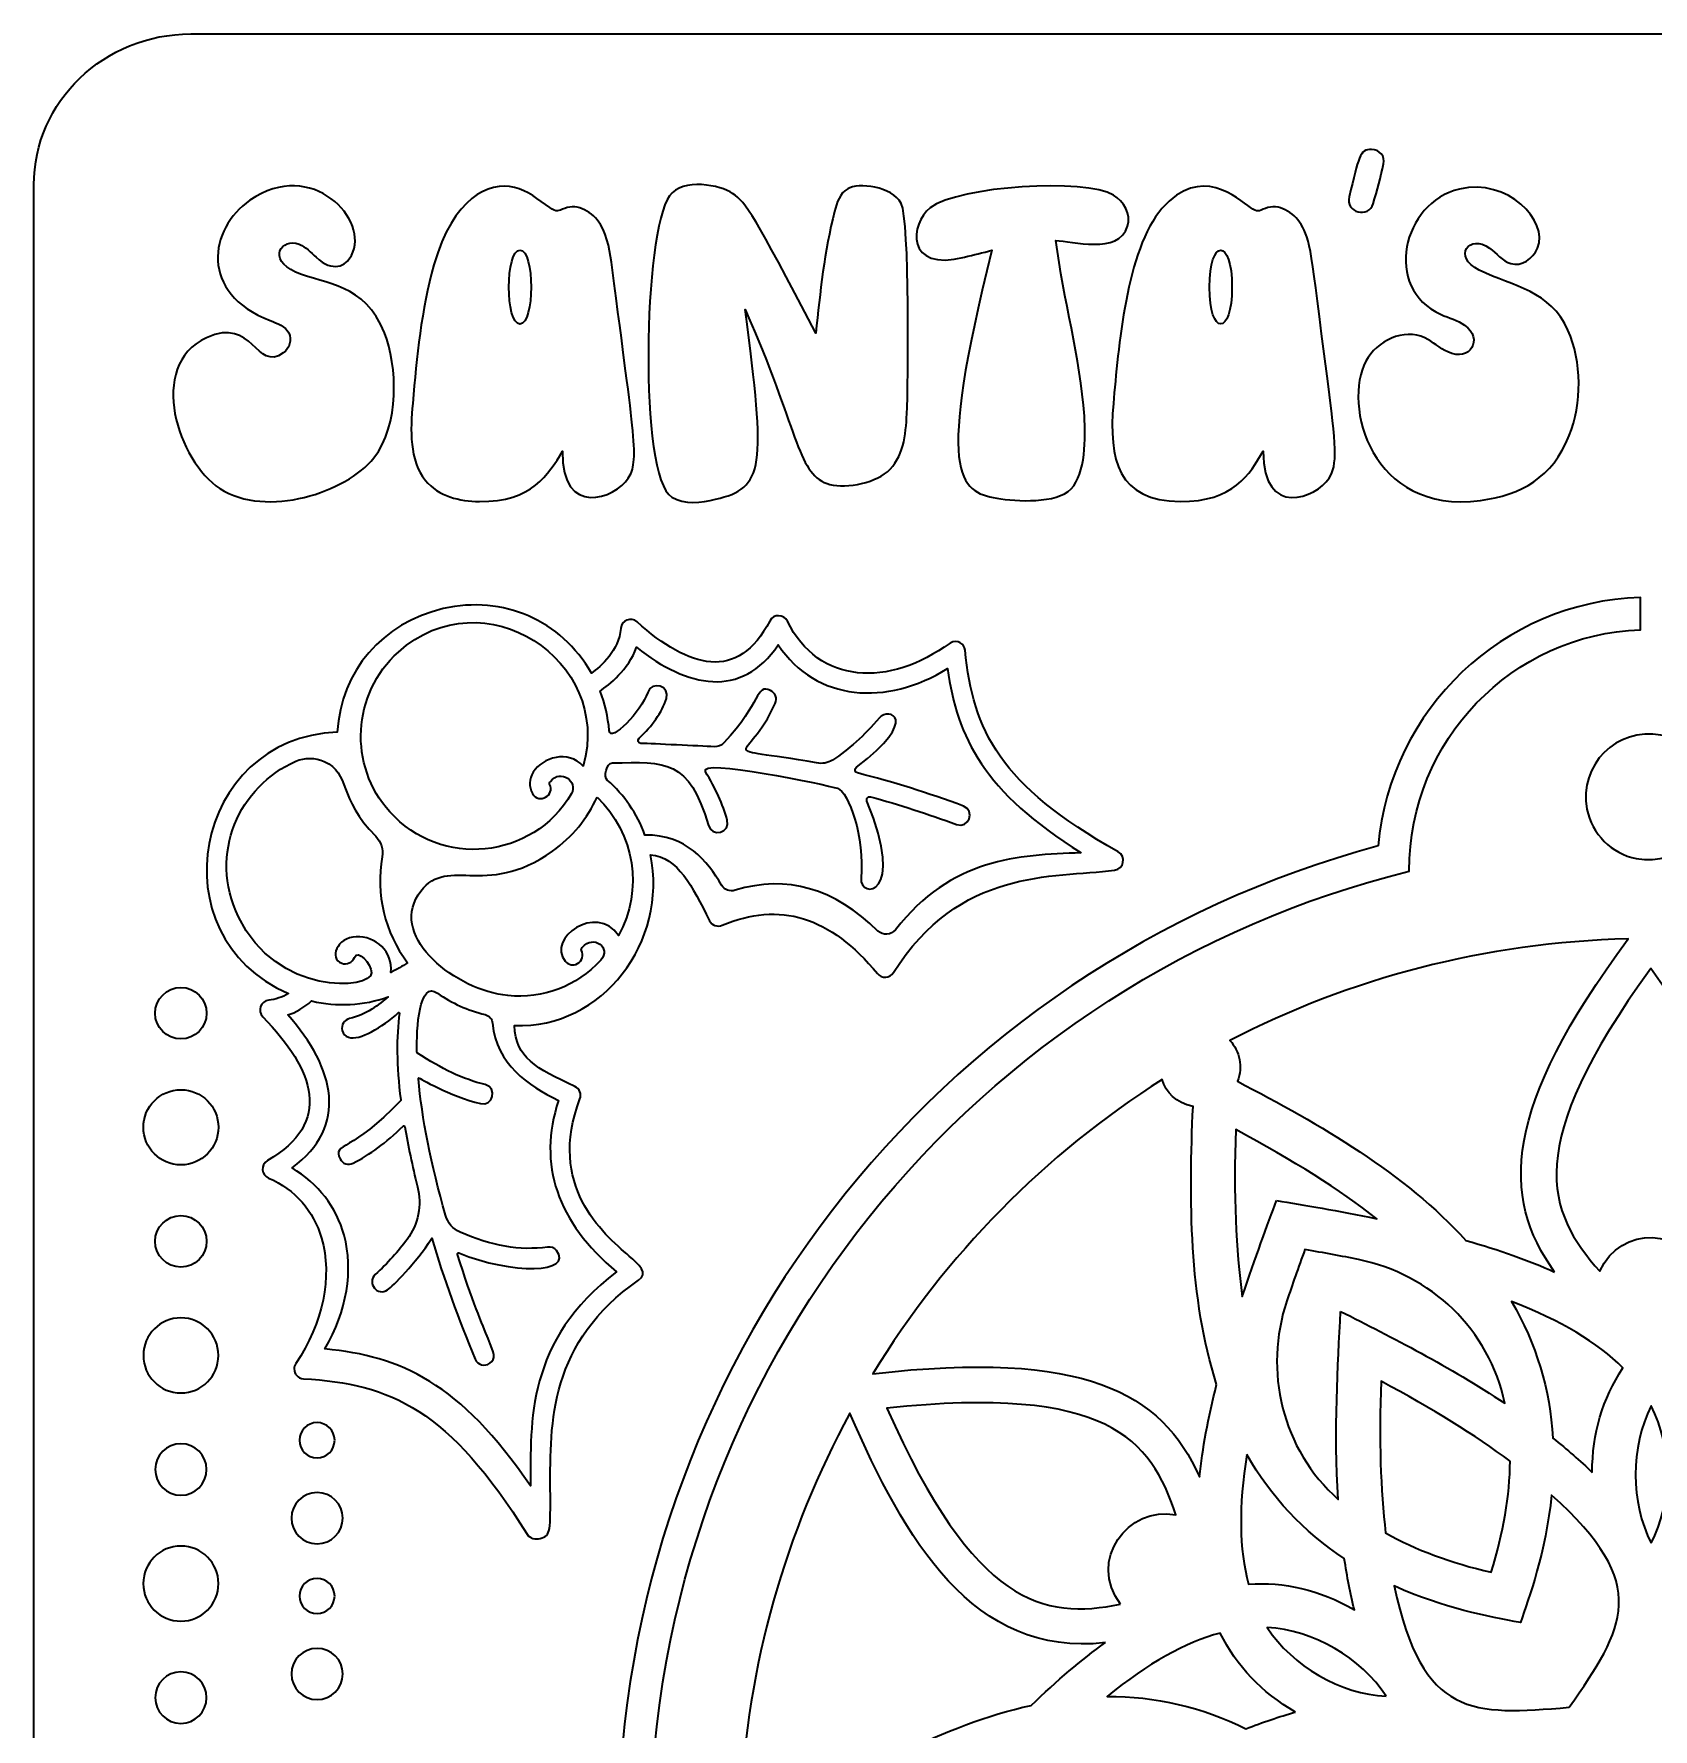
# Model space of a CAD drawing. Header units: inches. Extents: x 22.83 to 27.83, y -6.22 to -0.78.
# Drawn here: x 22.833 to 25.34, y -3.406 to -0.782 of the extents above; entities that cross this region are included whole.
import ezdxf

# ---------------------------------------------------------------- set-up
doc = ezdxf.new("R2010")
doc.units = ezdxf.units.IN
doc.header["$MEASUREMENT"] = 0
doc.layers.add('_U+0421_U+043B_U+043E_U+0439 1', color=7, linetype='Continuous')

# ---------------------------------------------------------------- blocks, each defined once
blk = doc.blocks.new('block 2')
at = {"layer": '_U+0421_U+043B_U+043E_U+0439 1', "color": 7, "lineweight": 35, "true_color": 0xffffff}
for points in [[(23.021, -2.298), (23.021, -2.32), (23.0389, -2.3379), (23.0609, -2.3379), (23.0829, -2.3379), (23.1008, -2.32), (23.1008, -2.298), (23.1008, -2.276), (23.0829, -2.2581), (23.0609, -2.2581), (23.0389, -2.2581), (23.021, -2.276), (23.021, -2.298)], [(23.0028, -2.4746), (23.0028, -2.5067), (23.0288, -2.5328), (23.0609, -2.5328), (23.093, -2.5328), (23.119, -2.5067), (23.119, -2.4746), (23.119, -2.4425), (23.093, -2.4165), (23.0609, -2.4165), (23.0288, -2.4165), (23.0028, -2.4425), (23.0028, -2.4746)], [(23.021, -2.6512), (23.021, -2.6733), (23.0389, -2.6911), (23.0609, -2.6911), (23.0829, -2.6911), (23.1008, -2.6733), (23.1008, -2.6512), (23.1008, -2.6292), (23.0829, -2.6114), (23.0609, -2.6114), (23.0389, -2.6114), (23.021, -2.6292), (23.021, -2.6512)], [(23.0609, -2.7697), (23.093, -2.7697), (23.119, -2.7958), (23.119, -2.8279), (23.119, -2.86), (23.093, -2.886), (23.0609, -2.886), (23.0288, -2.886), (23.0028, -2.86), (23.0028, -2.8279), (23.0028, -2.7958), (23.0288, -2.7697), (23.0609, -2.7697)]]:
    blk.add_open_spline(points, degree=3, knots=[0, 0, 0, 0, 1, 1, 1, 2, 2, 2, 3, 3, 3, 4, 4, 4, 4], dxfattribs=at)
blk = doc.blocks.new('block 3')
at = {"layer": '_U+0421_U+043B_U+043E_U+0439 1', "color": 7, "lineweight": 35, "true_color": 0xffffff}
for points, knots in [([(23.3844, -1.9862), (23.4633, -2.0741), (23.6058, -2.0604), (23.6656, -1.958), (23.6763, -1.9397), (23.6492, -1.9187), (23.633, -1.9391), (23.6322, -1.9401), (23.6309, -1.9421), (23.6316, -1.9433), (23.6412, -1.9608), (23.6149, -1.9751), (23.6054, -1.9578), (23.5995, -1.9472), (23.5999, -1.9354), (23.6065, -1.9248), (23.6206, -1.9018), (23.6606, -1.8901), (23.6838, -1.9153), (23.7302, -1.7508), (23.5291, -1.6207), (23.3976, -1.7387), (23.3258, -1.8033), (23.3198, -1.9144), (23.3844, -1.9862)], [0, 0, 0, 0, 1, 1, 1, 2, 2, 2, 3, 3, 3, 4, 4, 4, 5, 5, 5, 6, 6, 6, 7, 7, 7, 8, 8, 8, 8]), ([(24.5065, -2.0765), (24.4091, -2.0886), (24.2665, -2.0732), (24.1641, -2.2351), (24.1585, -2.2437), (24.1461, -2.2447), (24.1394, -2.2366), (24.0663, -2.1483), (23.9877, -2.1239), (23.899, -2.1619), (23.8916, -2.165), (23.8831, -2.1619), (23.8795, -2.1548), (23.8517, -2.1007), (23.8311, -2.0566), (23.788, -2.0526), (23.8154, -2.1869), (23.7145, -2.3221), (23.5773, -2.3172), (23.5797, -2.3671), (23.6101, -2.3833), (23.6709, -2.4114), (23.6781, -2.4148), (23.6816, -2.4232), (23.6787, -2.4307), (23.6279, -2.5646), (23.7137, -2.6386), (23.7551, -2.6741), (23.7697, -2.6868), (23.7858, -2.7008), (23.7695, -2.7114), (23.6317, -2.8064), (23.6323, -2.9328), (23.6329, -3.034), (23.633, -3.0997), (23.6341, -3.1071), (23.6174, -3.1111), (23.6102, -3.1128), (23.6012, -3.1115), (23.5969, -3.1048), (23.4765, -2.9112), (23.3859, -2.8718), (23.2506, -2.8639), (23.242, -2.8633), (23.2363, -2.8562), (23.2363, -2.8487), (23.2363, -2.8458), (23.2372, -2.8429), (23.239, -2.8403), (23.2809, -2.7779), (23.2959, -2.7055), (23.2787, -2.6464), (23.2662, -2.6035), (23.2379, -2.5712), (23.1965, -2.5532), (23.186, -2.5486), (23.1833, -2.5332), (23.1951, -2.526), (23.2962, -2.4679), (23.2684, -2.3864), (23.1877, -2.3036), (23.179, -2.2946), (23.1844, -2.2791), (23.197, -2.2779), (23.2074, -2.2766), (23.2176, -2.2732), (23.2276, -2.2675), (23.0217, -2.1787), (23.0806, -1.8715), (23.3029, -1.8628), (23.309, -1.7679), (23.373, -1.6933), (23.467, -1.6716), (23.5602, -1.6504), (23.6495, -1.6894), (23.6965, -1.7714), (23.7112, -1.761), (23.7395, -1.7364), (23.7419, -1.7023), (23.7427, -1.6896), (23.7579, -1.6837), (23.7672, -1.6921), (23.8473, -1.764), (23.9233, -1.7857), (23.9727, -1.6907), (23.9784, -1.6796), (23.9945, -1.6797), (23.9999, -1.691), (24.0479, -1.7893), (24.1573, -1.794), (24.2517, -1.7248), (24.2636, -1.7186), (24.2742, -1.726), (24.2752, -1.7361), (24.2877, -1.8612), (24.3279, -1.9439), (24.512, -2.0482), (24.5248, -2.0554), (24.5211, -2.0747), (24.5065, -2.0765)], [0, 0, 0, 0, 1, 1, 1, 2, 2, 2, 3, 3, 3, 4, 4, 4, 5, 5, 5, 6, 6, 6, 7, 7, 7, 8, 8, 8, 9, 9, 9, 10, 10, 10, 11, 11, 11, 12, 12, 12, 13, 13, 13, 14, 14, 14, 15, 15, 15, 16, 16, 16, 17, 17, 17, 18, 18, 18, 19, 19, 19, 20, 20, 20, 21, 21, 21, 22, 22, 22, 23, 23, 23, 24, 24, 24, 25, 25, 25, 26, 26, 26, 27, 27, 27, 28, 28, 28, 29, 29, 29, 30, 30, 30, 31, 31, 31, 32, 32, 32, 33, 33, 33, 33]), ([(24.4548, -2.0496), (24.3041, -1.9551), (24.2627, -1.8719), (24.2479, -1.7643), (24.1536, -1.8226), (24.0445, -1.8157), (23.9859, -1.7278), (23.9287, -1.8114), (23.8452, -1.7943), (23.7665, -1.7314), (23.7537, -1.7664), (23.724, -1.7896), (23.7098, -1.7991), (23.7176, -1.8187), (23.7223, -1.8393), (23.724, -1.8605), (23.7254, -1.88), (23.774, -1.8308), (23.7837, -1.8012), (23.7901, -1.7821), (23.819, -1.7918), (23.8126, -1.8108), (23.8055, -1.8323), (23.7908, -1.8536), (23.7702, -1.8721), (23.7669, -1.8748), (23.7687, -1.8801), (23.773, -1.8803), (23.7933, -1.8807), (23.8623, -1.8843), (23.8867, -1.8855), (23.8923, -1.8858), (23.8979, -1.8836), (23.9016, -1.8796), (23.9604, -1.8162), (23.9508, -1.7879), (23.9737, -1.7982), (23.9813, -1.8016), (23.9847, -1.8107), (23.9812, -1.8183), (23.9379, -1.914), (23.8833, -1.8815), (24.0452, -1.9105), (24.0537, -1.9121), (24.0624, -1.9107), (24.0697, -1.9061), (24.0944, -1.8901), (24.1188, -1.8683), (24.1423, -1.8407), (24.1566, -1.8243), (24.2074, -1.8403), (24.1067, -1.9172), (24.1034, -1.9197), (24.1044, -1.925), (24.1084, -1.926), (24.1636, -1.94), (24.2172, -1.9568), (24.2724, -1.9772), (24.2917, -1.9844), (24.2804, -2.0128), (24.2619, -2.0058), (24.2179, -1.9896), (24.1731, -1.9751), (24.1288, -1.9629), (24.1262, -1.9622), (24.1247, -1.9637), (24.124, -1.9643), (24.1235, -1.9648), (24.122, -1.9669), (24.1231, -1.9697), (24.1859, -2.1203), (24.1116, -2.1208), (24.114, -2.089), (24.1202, -2.0255), (24.0944, -1.955), (24.0776, -1.9497), (24.0613, -1.9447), (23.859, -1.9016), (23.8731, -1.9241), (23.8887, -1.9497), (23.8998, -1.9741), (23.9069, -1.9989), (23.9124, -2.0186), (23.883, -2.0262), (23.8776, -2.0073), (23.8481, -1.9046), (23.811, -1.909), (23.7294, -1.9104), (23.7188, -1.9107), (23.7156, -1.9321), (23.721, -1.9369), (23.7477, -1.9605), (23.7673, -1.989), (23.7794, -2.0221), (23.8431, -2.021), (23.8762, -2.0628), (23.898, -2.0997), (23.9022, -2.1069), (23.9109, -2.1101), (23.9192, -2.1076), (23.9988, -2.0833), (24.0731, -2.1046), (24.1402, -2.1707), (24.148, -2.1783), (24.1606, -2.1769), (24.1672, -2.1687), (24.2541, -2.058), (24.3563, -2.0532), (24.4548, -2.0496)], [0, 0, 0, 0, 1, 1, 1, 2, 2, 2, 3, 3, 3, 4, 4, 4, 5, 5, 5, 6, 6, 6, 7, 7, 7, 8, 8, 8, 9, 9, 9, 10, 10, 10, 11, 11, 11, 12, 12, 12, 13, 13, 13, 14, 14, 14, 15, 15, 15, 16, 16, 16, 17, 17, 17, 18, 18, 18, 19, 19, 19, 20, 20, 20, 21, 21, 21, 22, 22, 22, 23, 23, 23, 24, 24, 24, 25, 25, 25, 26, 26, 26, 27, 27, 27, 28, 28, 28, 29, 29, 29, 30, 30, 30, 31, 31, 31, 32, 32, 32, 33, 33, 33, 34, 34, 34, 35, 35, 35, 36, 36, 36, 36]), ([(23.356, -2.2357), (23.3562, -2.2207), (23.3344, -2.1985), (23.3295, -2.2116), (23.3266, -2.2196), (23.3179, -2.2236), (23.3099, -2.2207), (23.2902, -2.2135), (23.302, -2.1808), (23.3324, -2.1796), (23.3616, -2.1783), (23.3905, -2.2033), (23.3859, -2.2347), (23.3949, -2.2305), (23.4036, -2.2255), (23.4119, -2.2198), (23.3765, -2.1732), (23.3622, -2.1137), (23.3724, -2.0557), (23.3747, -2.0441), (23.3709, -2.0323), (23.3627, -2.0241), (23.303, -1.9641), (23.3241, -1.9269), (23.2829, -1.9082), (23.2688, -1.9019), (23.2527, -1.9018), (23.2387, -1.9079), (23.1519, -1.9461), (23.1027, -2.05), (23.1501, -2.1489), (23.2091, -2.2721), (23.3558, -2.2614), (23.356, -2.2357)], [0, 0, 0, 0, 1, 1, 1, 2, 2, 2, 3, 3, 3, 4, 4, 4, 5, 5, 5, 6, 6, 6, 7, 7, 7, 8, 8, 8, 9, 9, 9, 10, 10, 10, 11, 11, 11, 11]), ([(23.7052, -1.9633), (23.6902, -1.9965), (23.6674, -2.0246), (23.6362, -2.0472), (23.5306, -2.1223), (23.4699, -2.0494), (23.4283, -2.1146), (23.3849, -2.1822), (23.4866, -2.2625), (23.5672, -2.2707), (23.6216, -2.2764), (23.6727, -2.2568), (23.7111, -2.2157), (23.7281, -2.1972), (23.6994, -2.1751), (23.6824, -2.1962), (23.6816, -2.1973), (23.6802, -2.1993), (23.681, -2.2007), (23.6849, -2.2079), (23.6823, -2.2172), (23.6749, -2.2212), (23.6684, -2.2248), (23.6611, -2.2233), (23.6561, -2.2173), (23.6267, -2.1822), (23.7037, -2.1272), (23.7387, -2.1776), (23.7773, -2.1068), (23.7638, -2.0194), (23.7052, -1.9633)], [0, 0, 0, 0, 1, 1, 1, 2, 2, 2, 3, 3, 3, 4, 4, 4, 5, 5, 5, 6, 6, 6, 7, 7, 7, 8, 8, 8, 9, 9, 9, 10, 10, 10, 10]), ([(23.5434, -2.3136), (23.5427, -2.3069), (23.5381, -2.3016), (23.5319, -2.3001), (23.5052, -2.2937), (23.4805, -2.2826), (23.4584, -2.2669), (23.4294, -2.2462), (23.4256, -2.3221), (23.4263, -2.3578), (23.4263, -2.3585), (23.4267, -2.3591), (23.4272, -2.3596), (23.4641, -2.3843), (23.4984, -2.4003), (23.5319, -2.4085), (23.5519, -2.4132), (23.5441, -2.4428), (23.5248, -2.438), (23.4777, -2.4266), (23.4292, -2.398), (23.4292, -2.398), (23.429, -2.3983), (23.4286, -2.3987), (23.4286, -2.3996), (23.4338, -2.4594), (23.4484, -2.5325), (23.4706, -2.6108), (23.474, -2.6225), (23.4822, -2.6321), (23.4931, -2.6369), (23.5413, -2.6585), (23.5856, -2.6661), (23.6286, -2.6601), (23.6341, -2.6593), (23.6392, -2.6612), (23.6424, -2.6655), (23.6701, -2.7008), (23.5724, -2.7028), (23.4912, -2.6691), (23.4905, -2.6689), (23.4899, -2.669), (23.4895, -2.6696), (23.4891, -2.6698), (23.4887, -2.6704), (23.489, -2.6714), (23.5117, -2.7426), (23.528, -2.7811), (23.5366, -2.8019), (23.5463, -2.825), (23.5495, -2.8328), (23.5394, -2.84), (23.5313, -2.8457), (23.5202, -2.8425), (23.5165, -2.8335), (23.4912, -2.7732), (23.4681, -2.7089), (23.4492, -2.6465), (23.424, -2.686), (23.3892, -2.7205), (23.381, -2.7264), (23.3656, -2.7373), (23.3479, -2.7157), (23.3619, -2.7028), (23.381, -2.6848), (23.3976, -2.6665), (23.4112, -2.6482), (23.4284, -2.625), (23.4344, -2.5953), (23.4272, -2.5666), (23.4191, -2.5343), (23.4126, -2.503), (23.4076, -2.4739), (23.4074, -2.473), (23.4069, -2.4728), (23.4065, -2.4726), (23.4059, -2.4723), (23.4054, -2.4725), (23.4049, -2.4729), (23.3784, -2.4987), (23.3531, -2.5173), (23.3277, -2.5303), (23.3199, -2.5341), (23.3112, -2.5311), (23.3073, -2.5235), (23.2949, -2.4991), (23.3277, -2.5119), (23.4009, -2.4337), (23.4012, -2.4333), (23.4013, -2.4328), (23.4013, -2.4322), (23.3947, -2.3793), (23.3941, -2.334), (23.3995, -2.2978), (23.3995, -2.2978), (23.398, -2.2971), (23.398, -2.2971), (23.3724, -2.3201), (23.3376, -2.3407), (23.3205, -2.3353), (23.3154, -2.3337), (23.3119, -2.3298), (23.3106, -2.3246), (23.3088, -2.3164), (23.314, -2.3082), (23.3222, -2.3064), (23.3473, -2.3007), (23.3681, -2.2843), (23.3819, -2.2726), (23.3437, -2.2862), (23.3024, -2.2885), (23.2633, -2.279), (23.2515, -2.2893), (23.239, -2.2969), (23.2266, -2.3007), (23.2997, -2.3836), (23.3212, -2.4726), (23.233, -2.5376), (23.2738, -2.5621), (23.3015, -2.5979), (23.3136, -2.6419), (23.3284, -2.6964), (23.3179, -2.7586), (23.284, -2.8179), (23.4013, -2.829), (23.4933, -2.8698), (23.6022, -3.03), (23.6022, -2.9311), (23.5954, -2.8048), (23.7356, -2.6983), (23.6433, -2.6215), (23.613, -2.5323), (23.6455, -2.4332), (23.5979, -2.4098), (23.5498, -2.3771), (23.5434, -2.3136)], [0, 0, 0, 0, 1, 1, 1, 2, 2, 2, 3, 3, 3, 4, 4, 4, 5, 5, 5, 6, 6, 6, 7, 7, 7, 8, 8, 8, 9, 9, 9, 10, 10, 10, 11, 11, 11, 12, 12, 12, 13, 13, 13, 14, 14, 14, 15, 15, 15, 16, 16, 16, 17, 17, 17, 18, 18, 18, 19, 19, 19, 20, 20, 20, 21, 21, 21, 22, 22, 22, 23, 23, 23, 24, 24, 24, 25, 25, 25, 26, 26, 26, 27, 27, 27, 28, 28, 28, 29, 29, 29, 30, 30, 30, 31, 31, 31, 32, 32, 32, 33, 33, 33, 34, 34, 34, 35, 35, 35, 36, 36, 36, 37, 37, 37, 38, 38, 38, 39, 39, 39, 40, 40, 40, 41, 41, 41, 42, 42, 42, 43, 43, 43, 44, 44, 44, 45, 45, 45, 45])]:
    blk.add_open_spline(points, degree=3, knots=knots, dxfattribs=at)
blk = doc.blocks.new('block 7')
at = {"layer": '_U+0421_U+043B_U+043E_U+0439 1', "color": 7, "lineweight": 35, "true_color": 0xffffff}
for points, knots in [([(23.7536, -1.4697), (23.7338, -1.5005), (23.6506, -1.5322), (23.6517, -1.4279), (23.6299, -1.4639), (23.605, -1.5063), (23.523, -1.5057), (23.4926, -1.5054), (23.4598, -1.4978), (23.4395, -1.4729), (23.4142, -1.4418), (23.4162, -1.3951), (23.4198, -1.3537), (23.426, -1.2815), (23.433, -1.2087), (23.4527, -1.1394), (23.4825, -1.0346), (23.5374, -1.0102), (23.5772, -1.0193), (23.5973, -1.024), (23.6145, -1.038), (23.6319, -1.0505), (23.6433, -1.0588), (23.6447, -1.0558), (23.6554, -1.0518), (23.6755, -1.0437), (23.6986, -1.0572), (23.7104, -1.0768), (23.7223, -1.0962), (23.7256, -1.1204), (23.7287, -1.1436), (23.763, -1.4104), (23.7711, -1.4424), (23.7536, -1.4697)], [0, 0, 0, 0, 1, 1, 1, 2, 2, 2, 3, 3, 3, 4, 4, 4, 5, 5, 5, 6, 6, 6, 7, 7, 7, 8, 8, 8, 9, 9, 9, 10, 10, 10, 11, 11, 11, 11]), ([(23.5859, -1.1164), (23.5631, -1.1164), (23.563, -1.231), (23.5859, -1.231), (23.6089, -1.231), (23.6089, -1.1164), (23.5859, -1.1164)], [0, 0, 0, 0, 1, 1, 1, 2, 2, 2, 2])]:
    blk.add_open_spline(points, degree=3, knots=knots, dxfattribs=at)
blk = doc.blocks.new('block 8')
at = {"layer": '_U+0421_U+043B_U+043E_U+0439 1', "color": 7, "lineweight": 35, "true_color": 0xffffff}
for points, knots in [([(24.8386, -1.4697), (24.8193, -1.4997), (24.7366, -1.5333), (24.7366, -1.4279), (24.7158, -1.4628), (24.6907, -1.5064), (24.6079, -1.5057), (24.512, -1.5048), (24.497, -1.4417), (24.5047, -1.3537), (24.5118, -1.2708), (24.5248, -1.1147), (24.5799, -1.0519), (24.64, -0.9831), (24.6969, -1.0362), (24.7169, -1.0505), (24.7281, -1.0586), (24.7295, -1.056), (24.7402, -1.0518), (24.7604, -1.0437), (24.7834, -1.0572), (24.7954, -1.0768), (24.81, -1.1009), (24.8102, -1.1149), (24.8355, -1.3118), (24.8501, -1.4219), (24.8518, -1.4489), (24.8386, -1.4697)], [0, 0, 0, 0, 1, 1, 1, 2, 2, 2, 3, 3, 3, 4, 4, 4, 5, 5, 5, 6, 6, 6, 7, 7, 7, 8, 8, 8, 9, 9, 9, 9]), ([(24.6883, -1.1737), (24.6883, -1.0972), (24.6534, -1.098), (24.6534, -1.1737), (24.6534, -1.2495), (24.6883, -1.25), (24.6883, -1.1737)], [0, 0, 0, 0, 1, 1, 1, 2, 2, 2, 2])]:
    blk.add_open_spline(points, degree=3, knots=knots, dxfattribs=at)

msp = doc.modelspace()

# ---------------------------------------------------------------- linework, layer by layer
at = {"layer": '_U+0421_U+043B_U+043E_U+0439 1', "color": 240, "lineweight": 35, "true_color": 0xed1c24}
for points, knots in [([(27.5906, -0.7817), (27.5906, -0.7817), (23.0761, -0.7817), (23.0761, -0.7817), (22.942, -0.7817), (22.8333, -0.8863), (22.8333, -1.0153), (22.8333, -1.0153), (22.8333, -5.9847), (22.8333, -5.9847), (22.8333, -6.1137), (22.942, -6.2183), (23.0761, -6.2183), (23.0761, -6.2183), (27.5906, -6.2183), (27.5906, -6.2183), (27.7247, -6.2183), (27.8333, -6.1137), (27.8333, -5.9847), (27.8333, -5.9847), (27.8333, -1.0153), (27.8333, -1.0153), (27.8333, -0.8863), (27.7247, -0.7817), (27.5906, -0.7817)], [0, 0, 0, 0, 1, 1, 1, 2, 2, 2, 3, 3, 3, 4, 4, 4, 5, 5, 5, 6, 6, 6, 7, 7, 7, 8, 8, 8, 8]), ([(24.9145, -2.039), (24.9337, -1.8273), (25.1075, -1.6607), (25.3206, -1.6543), (25.3206, -1.6543), (25.3206, -1.7043), (25.3206, -1.7043), (25.1218, -1.7111), (24.9627, -1.8754), (24.9627, -2.0773), (24.9627, -2.0776), (24.9627, -2.0779), (24.9627, -2.0782), (24.2926, -2.2431), (23.7946, -2.8451), (23.7879, -3.5646), (23.7879, -3.5646), (23.7379, -3.5646), (23.7379, -3.5646), (23.7443, -2.8468), (24.2243, -2.2259), (24.9145, -2.039)], [0, 0, 0, 0, 1, 1, 1, 2, 2, 2, 3, 3, 3, 4, 4, 4, 5, 5, 5, 6, 6, 6, 7, 7, 7, 7]), ([(25.3524, -1.8676), (25.3906, -1.8748), (25.4215, -1.9057), (25.4288, -1.944), (25.4417, -2.0125), (25.3828, -2.0714), (25.3143, -2.0584), (25.276, -2.0512), (25.2452, -2.0203), (25.2379, -1.982), (25.2249, -1.9135), (25.2839, -1.8546), (25.3524, -1.8676)], [0, 0, 0, 0, 1, 1, 1, 2, 2, 2, 3, 3, 3, 4, 4, 4, 4]), ([(25.1878, -2.6987), (25.1477, -2.6808), (25.1023, -2.6646), (25.0506, -2.6498), (24.9558, -2.5461), (24.8248, -2.47), (24.6967, -2.4034), (24.7057, -2.3807), (24.6999, -2.3567), (24.6852, -2.3402), (24.8695, -2.2444), (25.0805, -2.1883), (25.3016, -2.1829), (25.1078, -2.4449), (25.1038, -2.5816), (25.1878, -2.6987)], [0, 0, 0, 0, 1, 1, 1, 2, 2, 2, 3, 3, 3, 4, 4, 4, 5, 5, 5, 5]), ([(25.4175, -2.6986), (25.3899, -2.6315), (25.2896, -2.6245), (25.2579, -2.6976), (25.1751, -2.6054), (25.1367, -2.5037), (25.3366, -2.229), (25.5385, -2.5062), (25.5, -2.6071), (25.4175, -2.6986)], [0, 0, 0, 0, 1, 1, 1, 2, 2, 2, 3, 3, 3, 3]), ([(24.6644, -2.8727), (24.6513, -2.9249), (24.6426, -2.9724), (24.638, -3.016), (24.5793, -2.8844), (24.4594, -2.819), (24.1322, -2.8562), (24.2448, -2.6723), (24.3982, -2.5161), (24.5802, -2.4007), (24.5861, -2.4205), (24.6016, -2.4374), (24.628, -2.4422), (24.6214, -2.5865), (24.6217, -2.738), (24.6644, -2.8727)], [0, 0, 0, 0, 1, 1, 1, 2, 2, 2, 3, 3, 3, 4, 4, 4, 5, 5, 5, 5]), ([(24.7574, -2.588), (24.7436, -2.6249), (24.7242, -2.6765), (24.7043, -2.7366), (24.6941, -2.6643), (24.6907, -2.5794), (24.6941, -2.4782), (24.7833, -2.5259), (24.8553, -2.5713), (24.9127, -2.6163), (24.8522, -2.6038), (24.7985, -2.5949), (24.7574, -2.588)], [0, 0, 0, 0, 1, 1, 1, 2, 2, 2, 3, 3, 3, 4, 4, 4, 4]), ([(24.8565, -2.7596), (24.8522, -2.8426), (24.8459, -2.9452), (24.8527, -3.0508), (24.7657, -2.9735), (24.7368, -2.8518), (24.7733, -2.7432), (24.7817, -2.7183), (24.7909, -2.692), (24.8012, -2.6639), (24.8307, -2.669), (24.8582, -2.6741), (24.884, -2.6794), (24.996, -2.702), (25.0871, -2.7877), (25.1106, -2.9019), (25.0243, -2.8444), (24.9363, -2.8003), (24.8565, -2.7596)], [0, 0, 0, 0, 1, 1, 1, 2, 2, 2, 3, 3, 3, 4, 4, 4, 5, 5, 5, 6, 6, 6, 6]), ([(25.246, -3.0091), (25.2275, -2.9912), (25.2071, -2.9734), (25.1852, -2.9559), (25.1807, -2.8805), (25.1592, -2.8096), (25.1212, -2.7446), (25.1974, -2.7739), (25.254, -2.8076), (25.2936, -2.8472), (25.2617, -2.8953), (25.246, -2.9484), (25.246, -3.0091)], [0, 0, 0, 0, 1, 1, 1, 2, 2, 2, 3, 3, 3, 4, 4, 4, 4]), ([(24.5157, -3.213), (24.3964, -3.2372), (24.2902, -3.2161), (24.1539, -2.9096), (24.4953, -2.8734), (24.5633, -2.9573), (24.6012, -3.0747), (24.5276, -3.0597), (24.4639, -3.1459), (24.5157, -3.213)], [0, 0, 0, 0, 1, 1, 1, 2, 2, 2, 3, 3, 3, 3]), ([(25.1189, -2.9915), (25.1183, -3.0448), (25.1086, -3.1026), (25.0898, -3.1636), (25.0276, -3.1494), (24.9726, -3.1289), (24.9262, -3.1027), (24.9183, -3.0358), (24.9159, -2.9588), (24.919, -2.8678), (24.9993, -2.9107), (25.0648, -2.9512), (25.1189, -2.9915)], [0, 0, 0, 0, 1, 1, 1, 2, 2, 2, 3, 3, 3, 4, 4, 4, 4]), ([(25.3374, -3.1187), (25.3049, -3.0553), (25.3049, -2.9698), (25.3374, -2.906), (25.3699, -2.9698), (25.3699, -3.0554), (25.3374, -3.1187)], [0, 0, 0, 0, 1, 1, 1, 2, 2, 2, 2]), ([(24.4922, -3.2726), (24.4554, -3.2989), (24.4175, -3.3309), (24.3774, -3.3697), (24.2405, -3.3999), (24.1103, -3.4744), (23.9898, -3.5512), (23.9748, -3.53), (23.95, -3.5221), (23.9274, -3.5266), (23.9371, -3.3066), (23.9974, -3.0999), (24.0967, -2.9175), (24.1819, -3.1131), (24.2868, -3.296), (24.4922, -3.2726)], [0, 0, 0, 0, 1, 1, 1, 2, 2, 2, 3, 3, 3, 4, 4, 4, 5, 5, 5, 5]), ([(24.7112, -2.9813), (24.7484, -3.0467), (24.7992, -3.1008), (24.8622, -3.1424), (24.8663, -3.1701), (24.8716, -3.1967), (24.8778, -3.2217), (24.8232, -3.1901), (24.7692, -3.1785), (24.7138, -3.182), (24.6993, -3.1278), (24.6984, -3.0619), (24.7112, -2.9813)], [0, 0, 0, 0, 1, 1, 1, 2, 2, 2, 3, 3, 3, 4, 4, 4, 4]), ([(25.2105, -3.3727), (25.0604, -3.3851), (24.9832, -3.3899), (24.9395, -3.1848), (25.0165, -3.2196), (25.0851, -3.232), (25.1348, -3.2416), (25.1476, -3.2046), (25.1743, -3.1326), (25.1832, -3.044), (25.339, -3.1845), (25.2962, -3.2489), (25.2105, -3.3727)], [0, 0, 0, 0, 1, 1, 1, 2, 2, 2, 3, 3, 3, 4, 4, 4, 4]), ([(24.9271, -3.3556), (24.856, -3.352), (24.7819, -3.3093), (24.7429, -3.2492), (24.8144, -3.253), (24.8884, -3.2958), (24.9271, -3.3556)], [0, 0, 0, 0, 1, 1, 1, 2, 2, 2, 2]), ([(24.7866, -3.38), (24.7614, -3.3872), (24.7357, -3.3959), (24.7099, -3.4061), (24.6421, -3.3723), (24.5696, -3.3554), (24.4948, -3.3559), (24.5583, -3.3045), (24.6158, -3.2723), (24.6701, -3.2577), (24.6958, -3.3095), (24.734, -3.3496), (24.7866, -3.38)], [0, 0, 0, 0, 1, 1, 1, 2, 2, 2, 3, 3, 3, 4, 4, 4, 4]), ([(24.9322, -3.5925), (24.9046, -3.5606), (24.8572, -3.5036), (24.7851, -3.4518), (24.9891, -3.3857), (25.0215, -3.4627), (25.0837, -3.5925), (25.0149, -3.7377), (24.9771, -3.7956), (24.7852, -3.7332), (24.8533, -3.6843), (24.898, -3.6319), (24.9322, -3.5925)], [0, 0, 0, 0, 1, 1, 1, 2, 2, 2, 3, 3, 3, 4, 4, 4, 4])]:
    msp.add_open_spline(points, degree=3, knots=knots, dxfattribs=at)
at = {"layer": '_U+0421_U+043B_U+043E_U+0439 1', "color": 7, "lineweight": 35, "true_color": 0xffffff}
for points, knots in [([(24.9231, -0.983), (24.9184, -1.0037), (24.913, -1.0243), (24.9069, -1.0446), (24.9003, -1.0675), (24.8635, -1.0588), (24.8698, -1.0337), (24.8847, -0.9728), (24.8855, -0.9601), (24.9045, -0.9604), (24.9165, -0.9607), (24.9259, -0.9711), (24.9231, -0.983)], [0, 0, 0, 0, 1, 1, 1, 2, 2, 2, 3, 3, 3, 4, 4, 4, 4]), ([(23.3597, -1.4383), (23.3176, -1.4911), (23.1937, -1.5324), (23.1212, -1.4855), (23.057, -1.4439), (23.0072, -1.2957), (23.1004, -1.2521), (23.1734, -1.2187), (23.177, -1.3058), (23.2194, -1.2757), (23.2291, -1.269), (23.2333, -1.255), (23.2279, -1.2446), (23.2224, -1.2341), (23.2101, -1.2298), (23.1992, -1.2255), (23.0886, -1.1832), (23.1044, -1.0832), (23.1677, -1.0393), (23.2639, -0.9728), (23.3545, -1.0706), (23.3249, -1.1247), (23.3161, -1.1417), (23.2962, -1.1512), (23.2704, -1.1276), (23.2623, -1.1201), (23.2545, -1.1115), (23.2442, -1.1073), (23.2165, -1.0965), (23.1941, -1.1309), (23.2385, -1.1505), (23.2863, -1.1707), (23.3449, -1.1673), (23.3761, -1.2446), (23.3965, -1.2953), (23.3996, -1.3877), (23.3597, -1.4383)], [0, 0, 0, 0, 1, 1, 1, 2, 2, 2, 3, 3, 3, 4, 4, 4, 5, 5, 5, 6, 6, 6, 7, 7, 7, 8, 8, 8, 9, 9, 9, 10, 10, 10, 11, 11, 11, 12, 12, 12, 12]), ([(24.1849, -1.3701), (24.1834, -1.4025), (24.1794, -1.4386), (24.1547, -1.4597), (24.1327, -1.4784), (24.0839, -1.4867), (24.0613, -1.478), (24.0142, -1.4604), (24.0169, -1.3941), (23.9345, -1.2086), (23.9669, -1.4549), (23.9645, -1.4847), (23.8887, -1.5021), (23.8661, -1.5073), (23.8408, -1.5111), (23.8209, -1.499), (23.7691, -1.4673), (23.7773, -1.0872), (23.8172, -1.0325), (23.8379, -1.004), (23.897, -1.0158), (23.9151, -1.0286), (23.9371, -1.0442), (23.9469, -1.0598), (24.044, -1.2451), (24.0505, -1.1818), (24.0572, -1.1183), (24.0729, -1.0566), (24.0763, -1.043), (24.0812, -1.0285), (24.0933, -1.0214), (24.1096, -1.0118), (24.1619, -1.0171), (24.176, -1.044), (24.1899, -1.0699), (24.1869, -1.3265), (24.1849, -1.3701)], [0, 0, 0, 0, 1, 1, 1, 2, 2, 2, 3, 3, 3, 4, 4, 4, 5, 5, 5, 6, 6, 6, 7, 7, 7, 8, 8, 8, 9, 9, 9, 10, 10, 10, 11, 11, 11, 12, 12, 12, 12]), ([(24.5267, -1.0793), (24.5122, -1.1247), (24.4403, -1.1016), (24.4156, -1.1016), (24.4273, -1.1929), (24.4533, -1.2821), (24.4597, -1.3737), (24.4619, -1.406), (24.4618, -1.4626), (24.4392, -1.486), (24.4163, -1.5094), (24.3554, -1.5058), (24.3241, -1.5005), (24.2655, -1.4909), (24.2293, -1.4656), (24.3165, -1.1166), (24.3024, -1.1203), (24.2883, -1.1239), (24.2742, -1.1273), (24.1813, -1.1514), (24.1905, -1.0745), (24.221, -1.0511), (24.2654, -1.0168), (24.4622, -1.0049), (24.5047, -1.0312), (24.5209, -1.0411), (24.5324, -1.0612), (24.5267, -1.0793)], [0, 0, 0, 0, 1, 1, 1, 2, 2, 2, 3, 3, 3, 4, 4, 4, 5, 5, 5, 6, 6, 6, 7, 7, 7, 8, 8, 8, 9, 9, 9, 9]), ([(25.2105, -1.4036), (25.1844, -1.4686), (25.1361, -1.4957), (25.0729, -1.504), (24.9028, -1.5265), (24.8596, -1.355), (24.8955, -1.2886), (24.9127, -1.2568), (24.9541, -1.2369), (24.9869, -1.2523), (24.9995, -1.2582), (25.0097, -1.2685), (25.0223, -1.2741), (25.0577, -1.2905), (25.0777, -1.2537), (25.0485, -1.2326), (25.0377, -1.2247), (25.0241, -1.2216), (25.0119, -1.2161), (24.9209, -1.1754), (24.9523, -1.0426), (25.0406, -1.0219), (25.1151, -1.0045), (25.1793, -1.0707), (25.1612, -1.1136), (25.1545, -1.13), (25.1367, -1.1422), (25.1199, -1.1373), (25.1067, -1.1335), (25.098, -1.1212), (25.087, -1.1132), (25.0563, -1.0905), (25.0286, -1.1266), (25.0712, -1.1475), (25.1255, -1.174), (25.181, -1.1787), (25.2084, -1.2403), (25.2302, -1.2893), (25.2304, -1.354), (25.2105, -1.4036)], [0, 0, 0, 0, 1, 1, 1, 2, 2, 2, 3, 3, 3, 4, 4, 4, 5, 5, 5, 6, 6, 6, 7, 7, 7, 8, 8, 8, 9, 9, 9, 10, 10, 10, 11, 11, 11, 12, 12, 12, 13, 13, 13, 13]), ([(23.299, -2.9591), (23.299, -2.9743), (23.2869, -2.9864), (23.2717, -2.9864), (23.2567, -2.9864), (23.2445, -2.9743), (23.2445, -2.9591), (23.2445, -2.9441), (23.2567, -2.9319), (23.2717, -2.9319), (23.2869, -2.9319), (23.299, -2.9441), (23.299, -2.9591)], [0, 0, 0, 0, 1, 1, 1, 2, 2, 2, 3, 3, 3, 4, 4, 4, 4]), ([(23.1008, -3.0044), (23.1008, -3.0265), (23.083, -3.0444), (23.0609, -3.0444), (23.0388, -3.0444), (23.0211, -3.0265), (23.0211, -3.0044), (23.0211, -2.9825), (23.0388, -2.9646), (23.0609, -2.9646), (23.083, -2.9646), (23.1008, -2.9825), (23.1008, -3.0044)], [0, 0, 0, 0, 1, 1, 1, 2, 2, 2, 3, 3, 3, 4, 4, 4, 4]), ([(23.3115, -3.0798), (23.3115, -3.1018), (23.2937, -3.1196), (23.2717, -3.1196), (23.2498, -3.1196), (23.232, -3.1018), (23.232, -3.0798), (23.232, -3.0579), (23.2498, -3.0401), (23.2717, -3.0401), (23.2937, -3.0401), (23.3115, -3.0579), (23.3115, -3.0798)], [0, 0, 0, 0, 1, 1, 1, 2, 2, 2, 3, 3, 3, 4, 4, 4, 4]), ([(23.1191, -3.1811), (23.1191, -3.2132), (23.093, -3.2393), (23.0609, -3.2393), (23.0288, -3.2393), (23.0027, -3.2132), (23.0027, -3.1811), (23.0027, -3.149), (23.0288, -3.123), (23.0609, -3.123), (23.093, -3.123), (23.1191, -3.149), (23.1191, -3.1811)], [0, 0, 0, 0, 1, 1, 1, 2, 2, 2, 3, 3, 3, 4, 4, 4, 4]), ([(23.299, -3.2004), (23.299, -3.2155), (23.2869, -3.2276), (23.2717, -3.2276), (23.2567, -3.2276), (23.2445, -3.2155), (23.2445, -3.2004), (23.2445, -3.1854), (23.2567, -3.1732), (23.2717, -3.1732), (23.2869, -3.1732), (23.299, -3.1854), (23.299, -3.2004)], [0, 0, 0, 0, 1, 1, 1, 2, 2, 2, 3, 3, 3, 4, 4, 4, 4]), ([(23.3115, -3.3211), (23.3115, -3.343), (23.2937, -3.3608), (23.2717, -3.3608), (23.2498, -3.3608), (23.232, -3.343), (23.232, -3.3211), (23.232, -3.2991), (23.2498, -3.2814), (23.2717, -3.2814), (23.2937, -3.2814), (23.3115, -3.2991), (23.3115, -3.3211)], [0, 0, 0, 0, 1, 1, 1, 2, 2, 2, 3, 3, 3, 4, 4, 4, 4]), ([(23.1008, -3.3578), (23.1008, -3.3797), (23.083, -3.3976), (23.0609, -3.3976), (23.0388, -3.3976), (23.0211, -3.3797), (23.0211, -3.3578), (23.0211, -3.3357), (23.0388, -3.3179), (23.0609, -3.3179), (23.083, -3.3179), (23.1008, -3.3357), (23.1008, -3.3578)], [0, 0, 0, 0, 1, 1, 1, 2, 2, 2, 3, 3, 3, 4, 4, 4, 4])]:
    msp.add_open_spline(points, degree=3, knots=knots, dxfattribs=at)

# ---------------------------------------------------------------- block references
at = {"layer": '_U+0421_U+043B_U+043E_U+0439 1'}
for name in ['block 8', 'block 7', 'block 3', 'block 2']:
    msp.add_blockref(name, (0, 0), dxfattribs=at)

doc.saveas('drawing.dxf')
